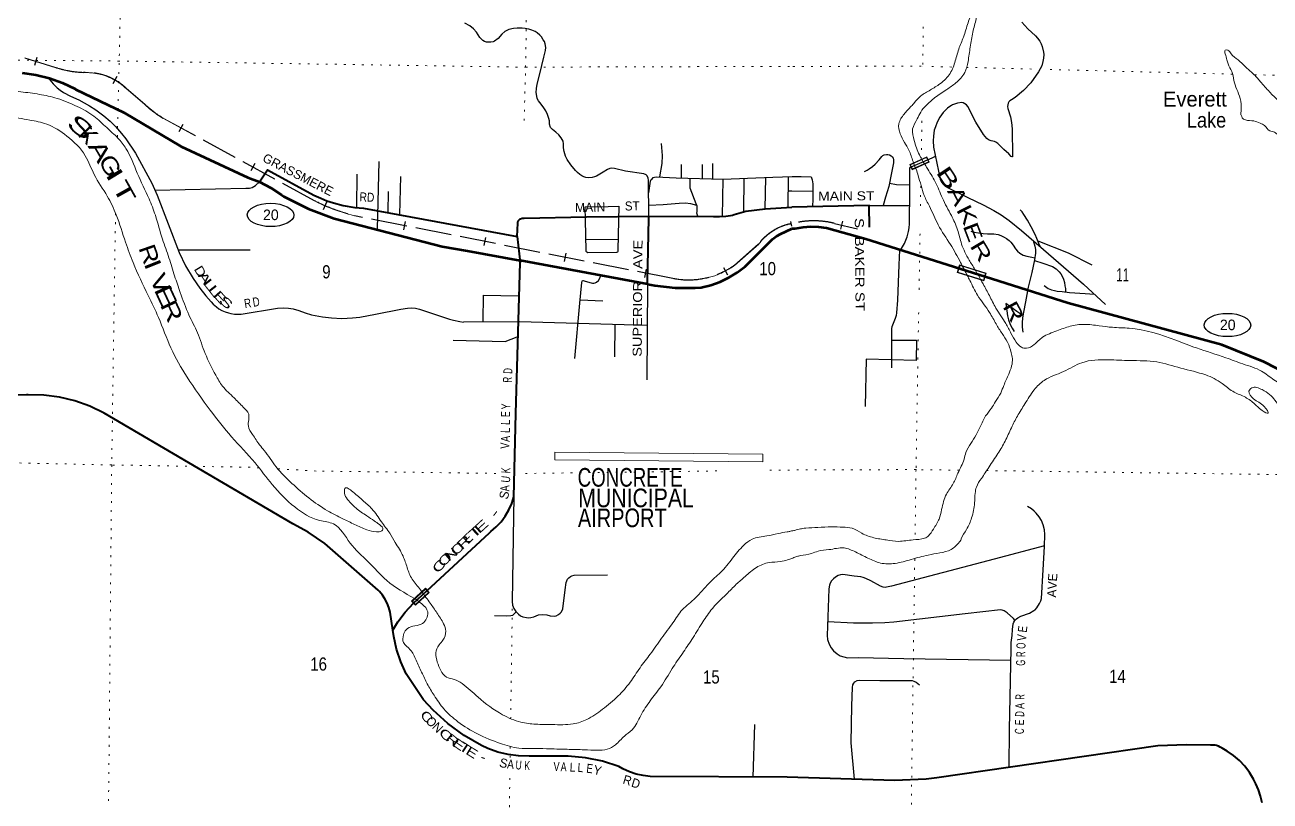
# Model space of a CAD drawing. Header units: feet. Extents: x -244583 to 4, y 367440 to 553773.
# Drawn here: x -193504 to -176969, y 374671 to 384982 of the extents above; entities that cross this region are included whole.
import ezdxf
from ezdxf.enums import TextEntityAlignment as Align

# ---------------------------------------------------------------- set-up
doc = ezdxf.new("R2010")
doc.units = ezdxf.units.FT
doc.header["$LTSCALE"] = 80
doc.linetypes.add('DOTTED', pattern=[1.5, 0.3, -1.2])
doc.linetypes.add('LONG_DASHED', pattern=[7.5, 6, -1.5])
for name, color, linetype, lineweight in [('17', 7, 'Continuous', 25), ('23', 7, 'Continuous', 70), ('26', 7, 'Continuous', 40), ('29', 7, 'Continuous', 25), ('31', 7, 'Continuous', 13), ('36', 7, 'Continuous', 13), ('39', 7, 'Continuous', 13), ('59', 7, 'Continuous', 13), ('61', 7, 'Continuous', 13), ('63', 7, 'Continuous', 25), ('7', 7, 'DOTTED', 13)]:
    doc.layers.add(name, color=color, linetype=linetype, lineweight=lineweight)
for name, color, linetype in [('27', 7, 'Continuous'), ('30', 7, 'Continuous'), ('41', 7, 'Continuous')]:
    doc.layers.add(name, color=color, linetype=linetype)

msp = doc.modelspace()

# ---------------------------------------------------------------- linework, layer by layer
at = {"layer": '17'}
for centre in [(-190241.48, 382457.32), (-177534.61, 380995.29)]:
    msp.add_ellipse(centre, major_axis=(-309.24, 1), ratio=0.500121, dxfattribs=at)
at = {"layer": '23'}
msp.add_line((-185237.82, 381537.08), (-186927.66, 381851.4), dxfattribs=at)
for points in [[(-193542.39, 384344.82), (-193359.04, 384319.5), (-193179.35, 384275.16), (-193005.28, 384212.28), (-192838.73, 384131.55), (-192826.49, 384124.73), (-192189.24, 383819.85), (-191427.08, 383367.53), (-190543.17, 382955.77), (-190390.49, 382896.52)], [(-190390.49, 382896.52), (-190237.36, 382817.24), (-190096.98, 382724.78), (-190066.63, 382701.86), (-189739.68, 382539.51), (-189397.54, 382412.22), (-189157.64, 382346.3), (-187965.34, 382036.9), (-187625.05, 381981.12), (-186927.66, 381851.4)], [(-185237.82, 381537.08), (-185137.12, 381518.35), (-184871.39, 381489.83), (-184604.13, 381489.25), (-184521.8, 381494.71), (-184395.24, 381525.33), (-184272.58, 381569.02), (-184155.15, 381625.28), (-184044.25, 381693.51), (-183941.09, 381772.96), (-183899.26, 381810.48), (-183622.45, 382091.16), (-183574.5, 382135.71), (-183522.16, 382175), (-183466, 382208.6), (-183322.85, 382275.04)], [(-176716.38, 380331.59), (-177051.13, 380503.91), (-177607.57, 380730.91), (-179651.88, 381285.09), (-180752.69, 381634), (-182336.56, 382136.01), (-182857.67, 382279.73), (-182963.12, 382294.98), (-183069.59, 382299.11), (-183175.9, 382292.1), (-183280.9, 382274.01), (-183322.85, 382275.04)]]:
    msp.add_lwpolyline(points, dxfattribs=at)
at = {"layer": '26'}
for p, q in [((-189009.21, 382548.13), (-186966.16, 382171.42)), ((-186966.16, 382171.42), (-186928.37, 381826.09))]:
    msp.add_line(p, q, dxfattribs=at)
for points in [[(-190390.49, 382896.52), (-190284.94, 383054.63), (-189667.98, 382720.81), (-189574.2, 382679.33), (-189493.03, 382646.86), (-189404.65, 382616.2), (-189280.2, 382583.73), (-189121.47, 382556.68), (-189009.21, 382548.13)], [(-185217.78, 382443.05), (-185213.78, 382443.1), (-184358.75, 382437.77), (-184333.07, 382437.61), (-184308.75, 382437.09), (-184282.65, 382436.53), (-184195.5, 382441.92), (-184134.39, 382452.19), (-184109.3, 382456.41), (-184084.39, 382463.28), (-183928.97, 382506.14), (-183674.13, 382538.58), (-183320.48, 382562.21)], [(-182290.14, 382294.51), (-182292.83, 382582.08), (-183320.48, 382562.21)], [(-186966.16, 382171.42), (-186959.32, 382348.77), (-186958.58, 382355.63), (-186957.05, 382362.88), (-186954.77, 382369.93), (-186951.76, 382376.7), (-186948.06, 382383.13), (-186943.71, 382389.13), (-186938.75, 382394.64), (-186933.25, 382399.61), (-186927.25, 382403.97), (-186924.77, 382405.41), (-186899.8, 382414.54), (-186874.77, 382415.1), (-186047.62, 382433.73), (-185217.78, 382443.05)], [(-185237.82, 381537.08), (-185237.07, 381571.17), (-185218.46, 382412.1), (-185217.78, 382443.05)], [(-188343.04, 377297.89), (-187333.22, 378235.87), (-187315.05, 378250.02), (-187244.98, 378312.33), (-187181.81, 378381.63), (-187126.23, 378457.15), (-187078.84, 378538.06), (-187040.18, 378623.49), (-187010.65, 378712.48), (-186984.74, 379820.21), (-186928.37, 381826.09), (-186927.66, 381851.4)], [(-183382.99, 374987.97), (-185200.71, 374997.77), (-185295.05, 375009.21), (-185387.68, 375030.44), (-185477.58, 375061.24), (-185563.77, 375101.26), (-185616.51, 375131.5), (-185836.18, 375200.03), (-186061.81, 375245.21), (-186290.93, 375266.57), (-186361.31, 375268.29), (-186809.43, 375269.14), (-186949.58, 375272.48), (-187088.61, 375290.45), (-187225, 375322.85), (-187357.26, 375369.33), (-187443.17, 375408.26), (-187672.91, 375542.32), (-187887.39, 375699.65), (-188084.24, 375878.54), (-188211.02, 376016.28), (-188439.86, 376363.37), (-188512.83, 376521.78), (-188568.85, 376686.95), (-188607.29, 376857.07), (-188619.29, 376939.24), (-188655.43, 377181.13), (-188671.93, 377241.59), (-188694.66, 377300), (-188723.37, 377355.7), (-188757.74, 377408.1), (-188797.41, 377456.62), (-188814.44, 377474.6), (-189521.57, 378093.81), (-189740.97, 378242.19), (-189945.54, 378352.96), (-192452.33, 379824.48), (-192641.88, 379915.4), (-192839.89, 379986.01), (-193044.2, 380035.53), (-193252.56, 380063.43), (-193462.7, 380069.39), (-193484.14, 380068.76), (-194507.59, 380035.22)], [(-188619.29, 376939.25), (-188550.67, 377050.76), (-188453.33, 377179.77), (-188343.04, 377297.89)], [(-177074.73, 374648.65), (-177094.04, 374735.05), (-177122.26, 374818.96), (-177159.11, 374899.46), (-177189.25, 374961.16), (-177242.67, 375049.98), (-177305.08, 375132.74), (-177375.8, 375208.51), (-177454.05, 375276.48), (-177538.98, 375335.9), (-177604.65, 375372.27), (-177630.09, 375386.35), (-177654.65, 375399.39), (-177665.31, 375403.88), (-177682.57, 375409.12), (-177700.29, 375412.51), (-177711.31, 375413.45), (-177737.45, 375413.69), (-177761.31, 375414.12), (-178077.39, 375419.81), (-178461.13, 375404.25), (-181395.38, 374979), (-181538.01, 374962.38)], [(-181538.01, 374962.38), (-181954.99, 374943.33), (-183382.99, 374987.97)]]:
    msp.add_lwpolyline(points, dxfattribs=at)
at = {"layer": '29'}
for p, q in [((-188821.7, 382270.39), (-188801.86, 383169.4)), ((-184368.07, 382937.55), (-184367.4, 383139.39)), ((-189097.77, 382554.87), (-189093.12, 383000.09)), ((-188524.34, 382462.03), (-188510.22, 382968.87)), ((-184785.93, 382949.24), (-184783.39, 383129.64)), ((-184507.88, 382941.46), (-184504.82, 383129.38)), ((-183370.07, 382558.54), (-183365.57, 382968)), ((-184239.98, 382437.53), (-184233.26, 382934.42)), ((-183957.3, 382499.01), (-183952.53, 382944.68)), ((-183672.97, 382538.35), (-183665.73, 382954.81)), ((-188678.98, 382494.53), (-188675.47, 382770.06)), ((-183318.74, 382772.54), (-183368.13, 382772.71)), ((-183041.71, 382767.22), (-183318.74, 382772.54)), ((-182292.83, 382582.08), (-181761.89, 382583.74)), ((-191472.35, 381993.99), (-190513.48, 381995.37)), ((-186055.83, 382130.67), (-185625.91, 382136.23)), ((-185237.62, 381546.17), (-185247.1, 380269.09)), ((-186132.26, 381329.45), (-185830.58, 381316.85)), ((-185672.45, 380570.7), (-185665.85, 381001.06)), ((-181994.86, 380793.98), (-181664.13, 380794.87)), ((-181666.28, 380794.87), (-181669.87, 380523.48)), ((-183832.22, 374988.79), (-183811.41, 375687.71))]:
    msp.add_line(p, q, dxfattribs=at)
for points in [[(-185217.91, 382437.1), (-185222.2, 382919.07), (-185228.8, 382947.05), (-185241.98, 382976.69), (-185253.49, 382989.9), (-185286.45, 383003.05), (-185528.55, 383039.31), (-185675.14, 383073.9), (-185709.73, 383077.19), (-185737.73, 383072.25), (-185769.02, 383060.72), (-185825.02, 383024.48), (-185912.31, 382973.43), (-185938.69, 382961.87), (-185971.61, 382955.31), (-186019.37, 382948.72), (-186053.98, 382953.63), (-186081.96, 382965.19), (-186109.98, 382978.34), (-186133.02, 382993.19), (-186167.63, 383021.16), (-186193.96, 383049.19), (-186254.92, 383124.93), (-186302.67, 383195.78), (-186324.1, 383238.57), (-186343.87, 383299.52), (-186350.43, 383350.6), (-186352.08, 383401.65), (-186358.67, 383437.89), (-186381.73, 383480.71), (-186414.69, 383523.52), (-186454.2, 383558.13), (-186500.34, 383591.05), (-186525.03, 383620.71), (-186538.22, 383663.52), (-186539.85, 383706.36), (-186546.44, 383739.3), (-186564.55, 383793.66), (-186587.63, 383841.41), (-186612.32, 383882.6), (-186648.55, 383928.71), (-186683.14, 383974.83), (-186699.63, 384004.46), (-186707.86, 384034.12), (-186714.44, 384081.89), (-186712.81, 384137.88), (-186701.28, 384195.52), (-186668.32, 384333.89), (-186613.97, 384554.59), (-186589.27, 384641.87), (-186585.97, 384683.06), (-186594.2, 384730.83), (-186605.74, 384760.46), (-186620.56, 384785.18), (-186645.27, 384823.04), (-186668.33, 384847.77), (-186699.63, 384875.75), (-186729.27, 384893.89), (-186773.74, 384913.63), (-186813.27, 384923.54), (-186859.39, 384933.4), (-186900.56, 384936.71), (-186968.09, 384938.36), (-187017.5, 384935.07), (-187076.8, 384920.24), (-187132.8, 384892.24), (-187169.03, 384860.95), (-187220.09, 384801.66), (-187266.21, 384765.42), (-187287.63, 384755.52), (-187315.62, 384750.6), (-187346.92, 384750.57), (-187373.27, 384753.89), (-187401.27, 384763.75), (-187422.68, 384775.3), (-187447.39, 384795.04), (-187462.21, 384813.18), (-187506.68, 384884.01), (-187546.21, 384928.48), (-187597.27, 384968.01), (-187662.18, 385006.01)], [(-180266.78, 385016.47), (-180184.34, 384930.53), (-180086.11, 384837.56), (-180056.3, 384806.85), (-180028.23, 384763.89), (-180008.94, 384729.67), (-179994.9, 384697.24), (-179977.36, 384621.82), (-179973.86, 384587.59), (-179977.36, 384541.14), (-179986.13, 384496.38), (-180001.92, 384439.4), (-180045.77, 384356.96), (-180145.75, 384213.13), (-180242.22, 384109.65), (-180356.23, 384016.68), (-180403.59, 383988.62), (-180426.4, 383973.69), (-180440.43, 383960.55), (-180449.21, 383943.87), (-180452.71, 383920.21), (-180454.47, 383898.26), (-180450.95, 383872.85), (-180417.64, 383759.73), (-180401.85, 383684.27), (-180393.07, 383600.97), (-180387.81, 383238.31), (-180390.44, 383231.29), (-180395.71, 383228.66), (-180405.35, 383234.8), (-180440.43, 383267.7), (-180503.57, 383325.59), (-180545.67, 383367.68), (-180586.01, 383408.03), (-180612.33, 383425.55), (-180629.86, 383432.58), (-180673.71, 383441.35), (-180707.04, 383453.61), (-180731.6, 383474.68), (-180775.45, 383525.55), (-180877.18, 383688.67), (-180984.18, 383897.4), (-181001.72, 383920.19), (-181021.01, 383934.24), (-181043.82, 383946.5), (-181063.11, 383951.78), (-181119.24, 383943.01), (-181187.65, 383918.45), (-181198.58, 383912.12)], [(-193194.38, 384278.87), (-193131.06, 384198.02), (-193075.15, 384145.71), (-193037.3, 384113.26), (-192990.37, 384082.58), (-192898.38, 384035.69), (-192786.56, 383985.18), (-192645.87, 383907.63), (-192561.09, 383853.52), (-192456.48, 383775.96), (-192373.51, 383702.01), (-192301.36, 383631.66), (-192220.2, 383541.48), (-192162.48, 383469.33), (-192036.21, 383276.34), (-191819.77, 382877.72), (-191749.42, 382719.01), (-191454.76, 381957.92), (-191372.45, 381782.88), (-191269.64, 381611.53), (-191183.06, 381485.27), (-191103.7, 381384.27), (-191031.55, 381303.1), (-191002.73, 381272.46), (-190961.21, 381236.36), (-190926.98, 381211.13), (-190887.26, 381189.46), (-190844.01, 381169.64), (-190802.48, 381157), (-190770.06, 381148), (-190723.12, 381140.76), (-190681.68, 381138.98), (-190631.13, 381138.96), (-190149.55, 381218.33), (-190064.78, 381223.74), (-190005.26, 381220.13), (-189942.13, 381211.11), (-189868.18, 381185.86), (-189783.4, 381157), (-189696.83, 381131.75), (-189554.33, 381102.89), (-189431.68, 381088.46), (-189296.41, 381081.25), (-189155.72, 381088.46), (-189054.71, 381101.09), (-188849.09, 381137.16), (-188510, 381203.9), (-188423.42, 381218.33), (-188376.56, 381223.75), (-188318.81, 381218.33), (-188264.7, 381207.51), (-187867.89, 381074.04), (-187812.01, 381059.62), (-187727.2, 381041.58), (-187679.93, 381034.15)], [(-181198.58, 383912.12), (-181220.98, 383899.14), (-181254.3, 383874.6), (-181308.68, 383816.7), (-181354.28, 383755.33), (-181391.12, 383688.65), (-181413.92, 383627.28), (-181427.95, 383583.41), (-181440.23, 383502.74), (-181443.75, 383441.34), (-181438.47, 383357.16), (-181350.78, 382932.69), (-181336.75, 382902.85), (-181315.7, 382869.54), (-181301.67, 382855.49), (-181285.88, 382841.46), (-181242.03, 382816.92), (-180984.18, 382690.63), (-180778.96, 382592.4), (-180638.64, 382516.98), (-180538.66, 382457.32), (-180431.66, 382381.92), (-180270.29, 382248.61), (-179977.37, 381997.79), (-179447.65, 381539.98), (-179152.53, 381266.97)], [(-185074.02, 382961.8), (-185041.56, 383139.3), (-185035.85, 383245.87), (-185049.67, 383404.55)], [(-182354, 383033.46), (-182319.03, 383051.11), (-182291.83, 383068.23), (-182247.99, 383099.34), (-182211.15, 383131.37), (-182160.28, 383190.11), (-182125.2, 383235.72), (-182109.42, 383248.44), (-182091.88, 383256.77), (-182062.06, 383262.03), (-182045.4, 383261.59), (-182023.47, 383256.77), (-182002.42, 383244.93), (-181986.63, 383228.7), (-181976.11, 383211.6), (-181970.85, 383191.87), (-181969.1, 383172.14), (-181970.85, 383151.52), (-181995.4, 383018.22), (-182032.23, 382835.8), (-182074.33, 382693.72), (-182105.09, 382581.83)], [(-181875.03, 381989.73), (-181825.26, 382078.06), (-181804.21, 382124.08), (-181790.18, 382165.76), (-181779.65, 382202.13), (-181772.64, 382235.92), (-181762.99, 382288.08), (-181758.6, 382337.66), (-181755.1, 382786.68), (-181755.1, 382932.27), (-181751.59, 383069.08), (-181750.72, 383080.05), (-181744.58, 383090.13), (-181713, 383103.31), (-181456.91, 383215.57), (-181413.64, 383236.95)], [(-185220.71, 382751.65), (-185197.62, 382905.2), (-185186.2, 382926.14), (-185171.17, 382942.14), (-185159.55, 382952.78), (-185141.53, 382960.26), (-185123.39, 382964.2), (-184856.72, 382951.22), (-184232.71, 382933.76), (-183909.18, 382947.08), (-183572.32, 382960.4), (-183317.11, 382970.11)], [(-183317.11, 382970.11), (-183197.78, 382967.32), (-183064.48, 382965.57), (-183050.44, 382925.23), (-183041.67, 382870.85), (-183039.05, 382777.06), (-183041.67, 382672.65), (-183046.24, 382565.43)], [(-191779.18, 382786.15), (-190569.83, 382810.99), (-190521.13, 382810.99), (-190486.86, 382821.82), (-190441.77, 382847.07), (-190390.49, 382896.52)], [(-184569.94, 382439.09), (-184579.88, 382480.96), (-184579.09, 382503.64), (-184576.58, 382556.73), (-184579.09, 382574.05), (-184588.11, 382604.49), (-184668.82, 382812.02), (-184671.39, 382826.12), (-184671.78, 382946.05)], [(-182020.86, 382878.9), (-181930.12, 382862.63), (-181756.58, 382856.48)], [(-184582.04, 382584.01), (-184662.12, 382603.72), (-184737.05, 382612.12), (-184816.99, 382610.21), (-185028.15, 382589.82), (-185219.72, 382582.63)], [(-180022.63, 382036.55), (-180037.89, 382079.82), (-180065.95, 382146.47), (-180087, 382197.34), (-180141.38, 382299.96), (-180190.49, 382388.53), (-180239.61, 382464.84), (-180260.65, 382497.28), (-180286.93, 382525.48)], [(-180941.45, 382243.8), (-180897.38, 382228.92), (-180843, 382218.39), (-180778.1, 382211.38), (-180721.97, 382206.12), (-180676.37, 382206.12), (-180636.02, 382204.36), (-180578.14, 382195.59), (-180543.06, 382185.07), (-180500.96, 382164.02), (-180471.15, 382146.48), (-180434.31, 382118.41), (-180409.75, 382093.86), (-180379.93, 382057.02), (-180350.12, 382006.16), (-180323.81, 381974.58), (-180292.23, 381948.27), (-180246.63, 381921.96), (-180201.02, 381909.68), (-180130.86, 381895.65), (-180092.66, 381886.97)], [(-181891.78, 381990.39), (-181898.94, 381795.7), (-181918.25, 381323.86), (-181930.52, 381155.48), (-181935.77, 381120.4), (-181946.31, 381081.81), (-181990.15, 380973.06), (-181995.42, 380948.5), (-181997.17, 380572.27), (-181997.88, 380424.32)], [(-180115.76, 382116.29), (-180092.28, 382044.76), (-180085.26, 381997.39), (-180085.27, 381950.94), (-180095.8, 381859.73), (-180134.38, 381691.34), (-180183.49, 381499.27), (-180218.58, 381301.95), (-180243.12, 381165.98), (-180257.16, 381092.33), (-180262.42, 381022.15), (-180262.42, 380966.04), (-180252.01, 380902.34)], [(-180052.3, 382114.05), (-179651.88, 381953.99), (-179334.83, 381796.57)], [(-180097.31, 381853.16), (-179985.28, 381816.74), (-179857.25, 381772.03), (-179811.64, 381740.45), (-179769.01, 381700.37), (-179748.49, 381676.41), (-179730.43, 381644.24), (-179713.4, 381602.74), (-179701.13, 381558.89), (-179692.37, 381515.94), (-179687.09, 381479.96), (-179684.5, 381434.55)], [(-186201.63, 380550.57), (-186133.94, 381283.71), (-186109.2, 381559.67), (-186105.39, 381578.7), (-186100.64, 381586.31), (-186092.07, 381588.22), (-186065.42, 381578.7), (-185983.59, 381553.96), (-185968.37, 381552.05), (-185947.43, 381552.06), (-185929.36, 381557.76), (-185915.07, 381565.38), (-185888.43, 381586.32), (-185869.4, 381616.77), (-185858.17, 381652.47)], [(-179967.98, 381521.31), (-179916.87, 381481.72), (-179895.83, 381469.43), (-179869.51, 381460.67), (-179832.68, 381451.89), (-179797.61, 381445.78), (-179730.95, 381439.62), (-179634.47, 381429.1), (-179423.99, 381413.31), (-179299.33, 381403.13)], [(-187417.36, 381044.25), (-187414.05, 381391.8), (-186951.89, 381384.67)], [(-180251.97, 381119.57), (-180330.84, 381175.65), (-180478.18, 381280.9), (-180457.13, 381116.02), (-180443.09, 381066), (-180418.54, 381003.76), (-180393.98, 380951.14), (-180366.98, 380909.79)], [(-185236.76, 380988.06), (-186937.04, 381036.84), (-187679.93, 381034.15)], [(-187818.86, 380793.78), (-187124.74, 380774.99), (-186966.31, 380839.24)], [(-181669.87, 380523.48), (-182331.6, 380539.5), (-182347.25, 379911.21)], [(-187010.65, 378712.48), (-187014.8, 378449.7), (-187034.64, 377324.2), (-187027.43, 377271.9), (-187012.99, 377230.41), (-186985.94, 377190.73), (-186951.67, 377152.85), (-186922.81, 377133.01), (-186890.34, 377120.39), (-186843.45, 377107.76), (-186820, 377105.95), (-186787.53, 377109.56), (-186744.24, 377120.39), (-186682.92, 377143.84), (-186628.81, 377151.05), (-186572.89, 377143.83), (-186527.8, 377133.01), (-186477.3, 377125.8), (-186450.25, 377131.2), (-186419.58, 377147.44), (-186396.14, 377167.28), (-186379.9, 377187.12), (-186361.86, 377226.81), (-186329.4, 377479.32), (-186316.77, 377573.11), (-186296.93, 377620.01), (-186280.7, 377638.04), (-186260.86, 377654.28), (-186241.02, 377665.09), (-186212.16, 377672.31), (-185767.27, 377676.17)], [(-180434.85, 375118.21), (-180427.85, 375622.22), (-180408.56, 376697.29), (-180405.05, 376777.97), (-180394.52, 376870.92), (-180387.5, 376951.59), (-180378.74, 377027), (-180371.71, 377049.81), (-180357.69, 377070.85), (-180338.39, 377090.15), (-180317.35, 377105.93), (-180280.52, 377128.72), (-180164.77, 377169.06), (-180105.14, 377200.63), (-180088.28, 377211.17), (-180065.49, 377236.04), (-180029.73, 377293.58), (-180013.94, 377330.42), (-180005.18, 377363.73), (-179984.14, 377740.79), (-179966.6, 378054.72), (-179961.32, 378210.8), (-179966.6, 378273.94), (-179982.39, 378340.58), (-180005.17, 378396.71), (-180036.76, 378447.56), (-180075.34, 378494.92), (-180101.63, 378522.98), (-180138.46, 378552.79), (-180189.11, 378585.72)], [(-179966.39, 378061.01), (-180634.8, 377884.61), (-181994.26, 377524.45), (-182060.62, 377511.05), (-182081.65, 377509.29), (-182106.22, 377512.81), (-182141.29, 377525.08), (-182269.32, 377595.24), (-182337.72, 377626.8), (-182372.78, 377640.82), (-182402.61, 377647.85), (-182492.05, 377660.13), (-182641.12, 377679.42), (-182672.67, 377675.89), (-182704.26, 377667.14), (-182741.09, 377644.34), (-182767.38, 377623.28), (-182791.95, 377595.24), (-182812.98, 377565.41), (-182820.01, 377540.87), (-182828.78, 377491.76), (-182849.82, 376872.68), (-182844.56, 376816.56), (-182825.27, 376756.93), (-182798.96, 376707.82), (-182767.39, 376665.73), (-182720.04, 376627.15), (-182677.95, 376602.59), (-182630.6, 376585.06), (-182579.74, 376574.53), (-182437.68, 376576.29), (-181832.63, 376565.77), (-180411.32, 376543.31)], [(-186981.43, 377183.85), (-187014.8, 377147.44), (-187031.04, 377138.42), (-187050.87, 377133.01), (-187108.59, 377129.41), (-187269.51, 377130.98)], [(-180356.88, 377072.06), (-180376.71, 377095.45), (-180461.16, 377172.57), (-180501.5, 377197.12), (-180526.05, 377207.65), (-180548.85, 377209.4), (-181016.7, 377158.74), (-181966.13, 377046.22), (-182085.69, 377039.18), (-182248.27, 377034.03), (-182502.57, 377034.03), (-182843.73, 377051.77)], [(-182485.92, 374959.93), (-182530.62, 375445.09), (-182521.72, 375935.03), (-182514.69, 376181.18), (-182507.84, 376215), (-182495.56, 376237.81), (-182481.53, 376253.59), (-182453.47, 376271.12), (-182420.15, 376276.39), (-182151.81, 376274.64), (-181750.2, 376272.88), (-181723.89, 376272.88), (-181701.1, 376265.86), (-181669.53, 376251.83), (-181624.72, 376216.5)]]:
    msp.add_lwpolyline(points, dxfattribs=at)
msp.add_lwpolyline([(-185617.5, 382572.93), (-185628.67, 381992.64), (-185629.62, 381973.61), (-185636.28, 381964.09), (-185647.7, 381960.29), (-186028.33, 381955.53), (-186042.6, 381961.24), (-186051.16, 381969.8), (-186053.07, 381984.08), (-186060.68, 382387.54), (-186066.39, 382567.39), (-185759.03, 382571.19)], close=True, dxfattribs=at)
at = {"layer": '31'}
for p, q in [((-181753.99, 383126.6), (-181526.01, 383229.19)), ((-181526.01, 383229.19), (-181495.23, 383160.8))]:
    msp.add_line(p, q, dxfattribs=at)
msp.add_lwpolyline([(-181495.23, 383160.8), (-181723.21, 383058.21), (-181753.99, 383126.6)], dxfattribs=at)
msp.add_lwpolyline([(-181743.41, 383122.58), (-181530.02, 383218.61), (-181505.8, 383164.81), (-181719.19, 383068.78)], close=True, dxfattribs=at)
at = {"layer": '36'}
for p, q in [((-186464.96, 379305.7), (-186465.99, 379205.71)), ((-186465.99, 379205.71), (-183706.97, 379177.29)), ((-186464.96, 379305.7), (-183705.94, 379277.28)), ((-183705.94, 379277.28), (-183706.97, 379177.29))]:
    msp.add_line(p, q, dxfattribs=at)
at = {"layer": '39'}
msp.add_line((-183376.21, 377873.71), (-183361.08, 377881.06), dxfattribs=at)
for points in [[(-181675.51, 383080.97), (-181710.44, 383167.13), (-181765.13, 383319.36), (-181824.46, 383421.11), (-181881.61, 383536.99), (-181898.19, 383668.55), (-181871.12, 383736.93), (-181782.97, 383849.03), (-181688.85, 383952.97), (-181621.34, 384026.92), (-181497.22, 384108.28), (-181367.05, 384189.55), (-181230.23, 384319.25), (-181155.59, 384482.04), (-181102.96, 384661.25), (-181040.49, 384820.14), (-180979.64, 385011.38), (-180919.08, 385178.38), (-180880.09, 385398.18), (-180868.34, 385535.45), (-180863.14, 385632.39), (-180845.84, 385727.16), (-180809.34, 385740.86), (-180821.04, 385607.63), (-180828.9, 385458.18), (-180839.27, 385268.35), (-180872.05, 385060.6), (-180916.56, 384885.33), (-180951.24, 384687.71), (-180979.8, 384496.08), (-181023.96, 384349.09), (-181140.67, 384213.09), (-181262.87, 384123.63), (-181419.6, 384016.4), (-181537.96, 383910.73), (-181607.63, 383824.68), (-181655.18, 383732.29), (-181715.32, 383599.65), (-181694.97, 383445.82), (-181626.62, 383255.03), (-181554.83, 383132.94)], [(-177356.75, 383785.37), (-177353.95, 383850), (-177366.2, 384005.76), (-177411.19, 384125.53), (-177450.12, 384245.23), (-177476.96, 384362.76), (-177526.2, 384464.4), (-177541.69, 384519.15), (-177564.96, 384598.24), (-177566.42, 384644.74), (-177530.06, 384646.32), (-177486.24, 384597.29), (-177394.35, 384517.36), (-177298.54, 384427.29), (-177192.68, 384333.05), (-177099.06, 384228.86), (-176975.55, 384091.97), (-176865.86, 383981.52), (-176754, 383883.16), (-176668.04, 383813.41), (-176648.27, 383778.82), (-176665.12, 383720.42), (-176722.59, 383642.31), (-176800.33, 383556.35), (-176865.29, 383526.82), (-176909.35, 383555.65), (-176973.72, 383574.61), (-177041.49, 383646.16), (-177099.68, 383675.16), (-177186.11, 383706.52), (-177296.98, 383719.98), (-177339.02, 383748.78), (-177350.74, 383781.26)], [(-204237.61, 383213.5), (-204141.24, 383179.68), (-204011.91, 383056.43), (-203897, 382915.21), (-203759.82, 382777.69), (-203579.98, 382657.7), (-203500.9, 382680.73), (-203444.99, 382772.83), (-203436.64, 382790.89), (-203424, 382825.05), (-203387.4, 382842.68), (-203206.59, 382653.96), (-202941.8, 382413.43), (-202712.87, 382203.76), (-202406.82, 381889.84), (-202178.26, 381655.93), (-201942.09, 381391.58), (-201654.91, 381031.47), (-201430.27, 380805.7), (-201220.96, 380632.71), (-201030.82, 380526.71), (-200819.66, 380474.95), (-200601.79, 380465.53), (-200319.19, 380465.21), (-200100.92, 380482.05), (-199951.45, 380487.83), (-199785.81, 380495.38), (-199747.31, 380504.89), (-199749.36, 380502.9), (-199751.93, 380466.56), (-199716.63, 380399.33), (-199609.76, 380391.62), (-199579.39, 380397.21), (-199396.77, 380459.06), (-199240.16, 380535.47), (-199077.5, 380611.77), (-198934.96, 380692.43), (-198798.88, 380746.92), (-198462.6, 380824.59), (-198206.76, 380921.69), (-197952.14, 381071.35), (-197737.92, 381219.62), (-197496.12, 381454.36), (-197378.61, 381614.22), (-197233.84, 381840.35), (-197072.89, 382068.26), (-196923.72, 382318.57), (-196819.96, 382502.9), (-196687.36, 382725.18), (-196584.5, 382850.91), (-196543.62, 382884.63), (-196425.26, 382967.69), (-196327.18, 383044.99), (-196155.24, 383199.97), (-195967.47, 383334.5), (-195777.77, 383462.93), (-195569.91, 383591.09), (-195398.93, 383683.43), (-195118.16, 383826.63), (-194941.25, 383910.8), (-194697.25, 384026.27), (-194510.25, 384110.29), (-194323.52, 384176.12), (-194157.45, 384211.96), (-193967.74, 384209.03), (-193823.3, 384150.22), (-193557.71, 384093.57), (-193311.96, 384059.47), (-193076.61, 384005.32), (-192809.78, 383898.13), (-192587.68, 383769.41), (-192418.43, 383617.25), (-192271.16, 383479.57), (-192162.27, 383340.47), (-192011.86, 383012.78), (-191855.61, 382670.85), (-191772.14, 382453.32), (-191678.11, 382134.59), (-191591.07, 381886.69), (-191516.02, 381647.06), (-191440.65, 381427.64), (-191326.14, 381128.79), (-191212.67, 380892.62), (-191109.92, 380616.18), (-190970.97, 380331.11), (-190880.36, 380184.2), (-190727.32, 380028.25), (-190604.05, 379905.09), (-190532.82, 379811.03), (-190537.26, 379653.47), (-190480.47, 379539.42), (-190387.69, 379402.59), (-190326.24, 379328.88), (-190168.1, 379110.21), (-189957.49, 378890.72), (-189734.37, 378697.31), (-189486.69, 378525.75)], [(-188329.06, 377361.92), (-188699.45, 377602.16), (-188945.95, 377850.5), (-189184.38, 378098.71), (-189406.57, 378352.73), (-189589.55, 378400.02), (-189921.89, 378578.94), (-190220.13, 378876.58), (-190447.88, 379163.02), (-190759.5, 379509.37), (-191042.73, 379863.36), (-191348.89, 380302.58), (-191565, 380689.89), (-191730.38, 381094.61), (-191867.2, 381387.74), (-192068.41, 381825.34), (-192167.25, 382093.63), (-192292.85, 382459.34), (-192410.16, 382707.7), (-192583.43, 382993.3), (-192702.73, 383243.72), (-192946.99, 383506.17), (-193215.07, 383663.89), (-193440.33, 383717.89), (-193730.2, 383770.86), (-193971.98, 383800.87), (-194159.7, 383801.74), (-194451.39, 383735.51), (-194747.99, 383612.76), (-195093.96, 383430.15), (-195440.76, 383192.99), (-195816.37, 382919.9), (-196071.73, 382721.74), (-196280.5, 382535), (-196461.44, 382319.53), (-196524.58, 382150.74), (-196553.36, 381985.47), (-196556.79, 381761.2), (-196526.92, 381603.1), (-196524.15, 381520.2), (-196678.73, 381312.41), (-197085.68, 381102.45), (-197459.8, 380926.33), (-197785.31, 380761.6), (-198240.62, 380556.42), (-198746.61, 380337.88), (-198957.67, 380264.34), (-199209.78, 380146.98), (-199582.48, 380063.81), (-199918.77, 379986.13), (-200300.16, 379994.04), (-200844.75, 380022.65), (-201220.75, 380119.39), (-201575.64, 380276.44), (-201900.33, 380560.33), (-202107.43, 380745.41), (-202347.97, 380987.59)], [(-181554.83, 383132.94), (-181529.69, 383090.18), (-181414.91, 382898.83), (-181320.64, 382681.46), (-181200.3, 382449.63), (-181119.81, 382260.72), (-181065.58, 382070.11), (-180965.18, 381858.73), (-180887.97, 381732.5), (-180810.14, 381595.58)], [(-180988.45, 381650.31), (-181078.63, 381825.75), (-181215.02, 382065.85), (-181375.41, 382324.44), (-181493.52, 382574.43), (-181562.46, 382716.72), (-181603.23, 382850.59), (-181642.07, 382978.37), (-181669.28, 383065.59), (-181675.51, 383080.97)], [(-182974.67, 378306.28), (-182792.46, 378314.09), (-182641.1, 378310.24), (-182520.17, 378294.63), (-182389.76, 378228.38), (-182233, 378169.9), (-182065.82, 378139.59), (-181902.52, 378121.45), (-181710.51, 378141.35), (-181556.82, 378163.74), (-181503.95, 378195.44), (-181440.31, 378283.58), (-181363.99, 378418.06), (-181330.19, 378542.94), (-181265.11, 378750.3), (-181176.63, 378888.66), (-181114.4, 379027.34), (-181031.42, 379212.26), (-181008.12, 379302.91), (-180942.1, 379421.34), (-180872.08, 379535.68), (-180818.31, 379642.13), (-180745.91, 379786.76), (-180669.99, 379888.9), (-180614.42, 379977.14), (-180546.42, 380091.51), (-180504.84, 380192.05), (-180440.44, 380342.83), (-180400.77, 380451.47), (-180391.51, 380550.38), (-180406.73, 380627.36), (-180455.5, 380767.38), (-180528.8, 380883.46), (-180608.02, 381009.71), (-180693.01, 381160.27), (-180853.74, 381390.57), (-180956.34, 381587.83), (-180988.45, 381650.31)], [(-180810.14, 381595.58), (-180779.25, 381541.23), (-180696.33, 381386.65)], [(-180696.33, 381386.65), (-180609.52, 381219.89), (-180478.77, 381014.2), (-180409.66, 380886.06), (-180340.43, 380768.01), (-180270.59, 380700.48), (-180204.16, 380685.53), (-180102.63, 380734.82), (-179990.42, 380832.48), (-179801.66, 380917.1), (-179625.28, 380979.63), (-179437.25, 381003.62), (-179237.63, 380985.04), (-179062.25, 380964.73), (-178838.33, 380951.92), (-178220.48, 380794.9), (-177947.2, 380690.56), (-177555.12, 380560.52), (-177332.03, 380479.01), (-177080.88, 380381), (-176918.73, 380267.89), (-176732.31, 380158.53), (-176570.04, 380055.53), (-176368.4, 379869.19), (-176128.82, 379648.04), (-176015.24, 379525.42), (-175919.87, 379398.98), (-175858.51, 379297.19), (-175888.81, 379295.54), (-175970.79, 379361.2), (-176038.61, 379428.7), (-176138.82, 379488.52), (-176191.62, 379462.89), (-176183.38, 379309.21), (-176195.4, 379149.71), (-176217.89, 378958), (-176256.71, 378752.35), (-176318.19, 378508.57), (-176375.64, 378264.75), (-176444.78, 378055.42), (-176503.86, 377843.95), (-176500.04, 377657.99), (-176489.54, 377524.48), (-176416.79, 377363.96), (-176335.25, 377261.93), (-176301.38, 377225.15), (-176209.87, 377112.9), (-176168.05, 377065.91), (-176128.34, 376843.14), (-176103.9, 376693.3), (-176041.44, 376516.74), (-175977.31, 376309.84), (-175910.37, 376169.59), (-175795.08, 376020.68), (-175699.35, 375924.54), (-175549.01, 375835.83), (-175323.69, 375772.47), (-175125.4, 375810.49), (-174988, 375820.95), (-174876.08, 375894.37), (-174723.54, 375821.8), (-174502.42, 375744.35), (-174321.27, 375699.72), (-174106.18, 375624.37), (-173781.76, 375575.99), (-173619.07, 375507.33)], [(-175397.77, 375488.44), (-175435.94, 375503.04), (-175542.29, 375556.87), (-175714.84, 375643.83), (-175821.38, 375681.5), (-175899, 375773.37), (-176048.67, 375916.64), (-176140.18, 376028.89), (-176214.71, 376209.65), (-176269.3, 376369.95), (-176377.51, 376603.66), (-176428.62, 376717.44), (-176504.85, 376924.49), (-176573.84, 377062.74), (-176670.55, 377245.78), (-176713.42, 377373.61), (-176757.72, 377549.96), (-176758.37, 377663.13), (-176732.08, 377834.58), (-176706.15, 377975.73), (-176667.78, 378145.01), (-176653.52, 378322.67), (-176596.73, 378511.94), (-176538.49, 378654.72), (-176492.18, 378811.78), (-176472.04, 378975.22), (-176483.18, 379056.19), (-176493.8, 379179.59), (-176531.66, 379388.19), (-176552.35, 379513.73), (-176659.52, 379666.59), (-176751.12, 379770.76), (-176842.31, 379909.28), (-176975.61, 380070.54), (-177075.75, 380136.41), (-177210.72, 380160.28), (-177249.6, 380116.29), (-177188.25, 380014.5), (-177046.16, 379911.74), (-176994.76, 379822.21), (-177073.04, 379859.53), (-177186.92, 379957.91), (-177315.07, 380044.33), (-177465.62, 380114.86), (-177605.67, 380219.62), (-177822.34, 380331.36), (-178154.32, 380422.27), (-178472.28, 380504.93), (-178831.38, 380523.42), (-179115.9, 380532.93), (-179467.62, 380494.75), (-179711.29, 380376.44), (-179967.04, 380260.31), (-180101.82, 380132.61), (-180225.19, 379946.16), (-180324.02, 379785.69), (-180404.61, 379631.07), (-180487.52, 379452.22), (-180582.36, 379287.66), (-180701.6, 379109.25), (-180802.35, 378956.88), (-180868.33, 378842.49), (-180885.48, 378759.85), (-180893.07, 378632.63), (-180931.81, 378433.04), (-181000.27, 378280.28), (-181070.43, 378153.82), (-181076.68, 378137.73), (-181093.12, 378113.68), (-181205.35, 378013.99), (-181355.3, 377967.31), (-181509.06, 377938.86), (-181733.83, 377880.95), (-181948.44, 377828.99), (-182142.18, 377833.35), (-182308.96, 377898.01), (-182475.51, 377980.86), (-182626.28, 378033.21), (-182828.41, 378011.4), (-182971.98, 377990.91), (-183057.15, 377959.61), (-183208.89, 377931.13), (-183251.42, 377919.52), (-183306.16, 377899.97), (-183361.08, 377881.06)], [(-189486.69, 378525.75), (-189282.41, 378419.53), (-189126.08, 378346.39), (-188965.68, 378275.2), (-188834.88, 378248.93), (-188766.04, 378262.01), (-188751.64, 378279.98), (-188797.09, 378343.33), (-188864.97, 378392.88), (-188964.85, 378461.11), (-189106.62, 378562.33), (-189188.16, 378642.4), (-189245.54, 378718.06), (-189260.32, 378807.21), (-189256.04, 378823.31), (-189149.73, 378779.23), (-189016.25, 378664), (-188896.83, 378553.03), (-188770.27, 378381.32), (-188659.58, 378228.04), (-188586.73, 378107.68), (-188482.56, 377924.19), (-188428.34, 377773.8), (-188362.08, 377619.19), (-188251.23, 377476.01), (-188234.38, 377452.96)], [(-188234.38, 377452.96), (-188122.71, 377300.23), (-188033.84, 377171.54), (-187945.23, 377026.69), (-187916.47, 376927.22), (-187952.57, 376810.56), (-188004.02, 376746.68), (-188046.05, 376638.2), (-188027.73, 376516.66), (-187981, 376404.79), (-187907.63, 376318.78), (-187803.15, 376286.85), (-187699.01, 376232.7), (-187485.79, 376051.57), (-187160.33, 375818.19), (-186919.61, 375719.49), (-186720.19, 375692.16), (-186502.26, 375686.78), (-186223.53, 375696.63), (-186042.99, 375754.47), (-185835, 375890.7), (-185626.4, 376067.35), (-185468.18, 376248.81), (-185336.02, 376442.81), (-185200.03, 376622.59), (-185049.39, 376836.51), (-184898.91, 377040.32), (-184775.16, 377212.21), (-184599.15, 377369.15), (-184422.59, 377562.46), (-184266.95, 377707.59), (-184106.59, 377897.1), (-183958.62, 378068.62), (-183848.37, 378149.78), (-183651.9, 378193.23), (-183502.03, 378225.27), (-183382.59, 378247.68), (-183356.98, 378251.6)], [(-182976.26, 378306.21), (-183134.53, 378298.33), (-183156.24, 378297.19), (-183189.36, 378289.19), (-183221.34, 378282.34), (-183260.27, 378272.75), (-183307.16, 378261.48), (-183338.99, 378256.07), (-183356.98, 378251.6)], [(-183376.21, 377873.71), (-183471.4, 377852.95), (-183620.99, 377839.09), (-183789.52, 377775), (-183940.75, 377654.05), (-184057.4, 377550.76), (-184186.55, 377421.4), (-184393.73, 377206.33), (-184515.53, 377030.37), (-184647.97, 376818.19), (-184773.99, 376630.17), (-184908.23, 376432.17), (-185059.3, 376189.96), (-185199.42, 376004.18), (-185325.56, 375808.07), (-185441.52, 375617.87), (-185543.75, 375532.55), (-185662.57, 375419.19), (-185770.46, 375360.22), (-185907.94, 375346.18), (-186073.37, 375352.77), (-186303.41, 375358.34), (-186579.83, 375366.65), (-186765.5, 375369.51), (-186945.09, 375374.3), (-187190.4, 375436.69), (-187495.3, 375562.65), (-187753.23, 375724.26), (-187940.36, 375894.89), (-188070.81, 376076.76), (-188161.35, 376227.71), (-188235.69, 376382.45), (-188309.93, 376543.25), (-188386.53, 376681.85), (-188477.91, 376778.25), (-188476.36, 376879.27), (-188443.05, 376945.45), (-188353.48, 376994.59), (-188240.03, 377021.13), (-188153.22, 377153.17), (-188329.06, 377361.92)]]:
    msp.add_spline(points, degree=3, dxfattribs=at)
at = {"layer": '59'}
for points in [[(-180771.56, 381582.66), (-181123.5, 381694), (-181091.83, 381794.1), (-180739.89, 381682.77)], [(-181086.61, 381784.06), (-180749.92, 381677.55), (-180776.77, 381592.69), (-181113.46, 381699.21)]]:
    msp.add_lwpolyline(points, close=True, dxfattribs=at)
at = {"layer": '61'}
for p, q in [((-188368.86, 377327.75), (-188185.77, 377497.98)), ((-188185.77, 377497.98), (-188134.7, 377443.05))]:
    msp.add_line(p, q, dxfattribs=at)
msp.add_lwpolyline([(-188134.7, 377443.05), (-188317.8, 377272.82), (-188368.86, 377327.75)], dxfattribs=at)
msp.add_lwpolyline([(-188357.56, 377327.33), (-188186.18, 377486.67), (-188146, 377443.46), (-188317.38, 377284.12)], close=True, dxfattribs=at)
at = {"layer": '63', "linetype": 'LONG_DASHED', "lineweight": 13}
for p, q in [((-193092.53, 384415.81), (-193504.39, 384543.42)), ((-191909.03, 383926.68), (-192158.08, 384140.7)), ((-189659.68, 382649.1), (-191665.57, 383743.06)), ((-184899.45, 381615.73), (-189127.78, 382450.93)), ((-183762.01, 382073.1), (-184083.28, 381789.06))]:
    msp.add_line(p, q, dxfattribs=at)
at = {"layer": '63'}
for p, q in [((-193344.76, 384546.83), (-193377.5, 384441.17)), ((-192283.92, 384295.69), (-192338.65, 384199.57)), ((-191407.73, 383659.97), (-191460.69, 383562.86)), ((-190452.69, 383139.11), (-190505.65, 383042)), ((-189497.71, 382628.56), (-189541.43, 382526.96)), ((-188454.85, 382369.49), (-188476.29, 382260.97)), ((-183338.64, 382370.48), (-183325.82, 382308.09)), ((-182649.25, 382376.2), (-182673.84, 382270.08)), ((-187387.63, 382158.68), (-187409.07, 382050.17)), ((-186320.41, 381947.88), (-186341.85, 381839.37)), ((-185253.19, 381737.08), (-185274.63, 381628.57)), ((-184226.72, 381760.05), (-184175.06, 381662.25))]:
    msp.add_line(p, q, dxfattribs=at)
at = {"layer": '63', "linetype": 'LONG_DASHED'}
msp.add_line((-182755.18, 382345.83), (-182449.23, 382271.4), dxfattribs=at)
at = {"layer": '63', "linetype": 'LONG_DASHED', "lineweight": 13}
for points in [[(-189493.54, 382567.33), (-189533, 382584.31), (-189571.79, 382601.87), (-189610.48, 382619.92), (-189648.94, 382638.93), (-189661.6, 382645.48), (-191667.61, 383739.5), (-191689.03, 383752.48), (-191709.99, 383765.84), (-191730.71, 383779.56), (-191751.42, 383793.6), (-191771.72, 383808.07), (-191791.66, 383822.82), (-191811.58, 383837.89), (-191831.1, 383853.38), (-191850.27, 383869.17), (-191869.34, 383885.38), (-191887.93, 383901.82), (-191906.4, 383918.51), (-191911.78, 383923.64), (-192160.81, 384137.64), (-192170.81, 384146.96), (-192180.88, 384155.9), (-192191.12, 384164.7), (-192201.52, 384173.43), (-192212.06, 384181.88), (-192222.73, 384190.11), (-192233.54, 384198.28), (-192244.5, 384206.16), (-192255.59, 384213.83), (-192266.88, 384221.39), (-192278.22, 384228.67), (-192289.68, 384235.83), (-192301.31, 384242.77), (-192313.02, 384249.43), (-192324.9, 384255.92), (-192336.8, 384262.26), (-192348.93, 384268.35), (-192361.05, 384274.24), (-192373.37, 384279.89), (-192385.71, 384285.34), (-192398.19, 384290.61), (-192410.71, 384295.6), (-192423.35, 384300.38), (-192436.03, 384304.98), (-192448.88, 384309.31), (-192461.77, 384313.48), (-192474.7, 384317.37), (-192487.69, 384321.08), (-192500.76, 384324.46), (-192513.92, 384327.69), (-192527.05, 384330.71), (-192540.27, 384333.48), (-192553.55, 384335.98), (-192566.94, 384338.27), (-192580.25, 384340.39), (-192593.66, 384342.18), (-192607.09, 384343.75), (-192620.56, 384345.17), (-192633.95, 384346.3), (-192647.51, 384347.16), (-192661.01, 384347.84), (-192674.51, 384348.21), (-192687.99, 384348.47), (-192701.56, 384348.39), (-192715.04, 384348.1), (-192728.51, 384347.58), (-192730.12, 384347.51), (-192751.56, 384348.12), (-192772.74, 384349.23), (-192793.9, 384350.69), (-192815.18, 384352.41), (-192836.33, 384354.6), (-192857.34, 384357.15), (-192878.47, 384359.96), (-192899.48, 384363.25), (-192920.35, 384366.9), (-192941.33, 384370.92), (-192962.05, 384375.29), (-192982.78, 384379.92), (-193003.5, 384385.03), (-193023.96, 384390.5), (-193044.41, 384396.33), (-193064.74, 384402.4), (-193085.04, 384408.97), (-193093.79, 384411.91), (-193505.56, 384539.49)], [(-183322.3, 382341.13), (-183343.3, 382336.82), (-183355.31, 382334.06), (-183367.31, 382331.09), (-183379.35, 382327.96), (-183391.24, 382324.59), (-183403.05, 382320.99), (-183414.88, 382317.26), (-183426.58, 382313.26), (-183438.18, 382309.08), (-183449.81, 382304.65), (-183461.26, 382300.05), (-183472.69, 382295.32), (-183484.04, 382290.31), (-183495.21, 382285.12), (-183506.37, 382279.7), (-183517.41, 382274.17), (-183528.4, 382268.37), (-183539.21, 382262.45), (-183549.98, 382256.26), (-183560.58, 382249.94), (-183571.14, 382243.43), (-183581.52, 382236.74), (-183591.78, 382229.84), (-183601.95, 382222.82), (-183611.99, 382215.55), (-183621.95, 382208.14), (-183631.71, 382200.55), (-183641.37, 382192.84), (-183650.84, 382184.88), (-183660.23, 382176.78), (-183669.44, 382168.58), (-183678.53, 382160.19), (-183687.44, 382151.62), (-183696.26, 382142.84), (-183704.91, 382134.03), (-183713.36, 382124.98), (-183721.66, 382115.79), (-183729.86, 382106.49), (-183737.81, 382097.1), (-183745.65, 382087.44), (-183753.33, 382077.74), (-183758.99, 382070.3), (-184080.74, 381785.84), (-184095.99, 381775.12), (-184111.24, 381764.92), (-184126.66, 381754.99), (-184142.3, 381745.17), (-184158.1, 381735.74), (-184173.98, 381726.64), (-184190.08, 381717.66), (-184206.36, 381709.06), (-184222.71, 381700.8), (-184239.33, 381692.72), (-184255.96, 381685.04), (-184272.71, 381677.52), (-184289.73, 381670.34), (-184306.75, 381663.54), (-184323.94, 381657), (-184341.17, 381650.69), (-184358.64, 381644.73), (-184376.08, 381639.06), (-184393.76, 381633.74), (-184411.37, 381628.7), (-184429.18, 381623.93), (-184447, 381619.53), (-184464.91, 381615.46), (-184482.86, 381611.61), (-184500.97, 381608.18), (-184519.12, 381604.97), (-184537.27, 381602.14), (-184555.46, 381599.54), (-184573.74, 381597.41), (-184592.03, 381595.53), (-184610.28, 381593.92), (-184628.64, 381592.64), (-184647, 381591.73), (-184665.44, 381591.15), (-184683.8, 381590.77), (-184702.23, 381590.86), (-184720.59, 381591.24), (-184738.99, 381591.86), (-184757.27, 381592.83), (-184775.7, 381594.2), (-184794.02, 381595.79), (-184812.26, 381597.82), (-184830.47, 381599.98), (-184848.78, 381602.62), (-184866.86, 381605.53), (-184884.91, 381608.73), (-184900.24, 381611.71), (-189128.68, 382446.93), (-189170.31, 382457.38), (-189211.41, 382468.72), (-189252.32, 382480.75), (-189293.36, 382493.32), (-189333.93, 382506.8), (-189374.07, 382520.92), (-189414.34, 382535.57), (-189454.16, 382551.12), (-189493.54, 382567.33)]]:
    msp.add_lwpolyline(points, dxfattribs=at)
for centre, radius, start, end in [((-192702.04, 385565.12), 1213.84, 251.2342, 268.67247), ((-192691.93, 383574), 778.55, 46.71007, 92.81484), ((-190935.25, 384964.6), 1423.21, 226.82608, 239.12603), ((-188546.08, 384825.16), 2444.45, 242.89886, 256.23337), ((-183192.42, 381643.97), 713.15, 101.28201, 143.00544), ((-184691.41, 382644.36), 1049.46, 258.56617, 305.41337)]:
    msp.add_arc(centre, radius, start, end, dxfattribs=at)
at = {"layer": '63', "linetype": 'LONG_DASHED'}
msp.add_arc((-183029.33, 381223.41), 1155.48, 76.30384, 104.68768, dxfattribs=at)
at = {"layer": '7'}
for p, q in [((-181574.96, 384958.38), (-181580.1, 384433.91)), ((-181460.75, 384429.56), (-181182.84, 384422.47)), ((-181000.74, 384417.82), (-180105.82, 384394.98)), ((-179890.37, 384389.48), (-179890.26, 384389.48)), ((-179890.26, 384389.48), (-177468.49, 384327.67)), ((-181592.43, 383706.22), (-181600.91, 383206.03)), ((-181607.09, 382841.85), (-181611.7, 382569.82)), ((-181617.84, 382208.17), (-181630.93, 381436.4)), ((-184314.36, 379056.41), (-186932.98, 379022)), ((-183349.31, 379069.09), (-183708.01, 379064.38)), ((-187061.2, 375248.98), (-187059.09, 375393.59))]:
    msp.add_line(p, q, dxfattribs=at)
for points in [[(-191781.31, 414280.86), (-191916.45, 411104.32), (-192020.4, 405770.66), (-191958.97, 400426.36), (-192069.19, 395078.64), (-192126.56, 389754.37), (-192277.08, 383481.87)], [(-186874.86, 383711.75), (-186854.9, 384420.64), (-186777.32, 389746.62), (-186678.13, 395033.88), (-186665.74, 395708.03)], [(-194435.41, 384519.93), (-192267.6, 384502.11), (-186854.9, 384420.64), (-183305.05, 384431.14)], [(-183305.05, 384431.14), (-181580.11, 384432.61), (-181579.74, 384432.6)], [(-177174.97, 384320.18), (-176310.94, 384298.13), (-170959.08, 384156.59)], [(-192301.05, 382480.06), (-192351.86, 379135.81), (-192401.13, 373813.43), (-192466.31, 370026.97)], [(-181635.56, 381163.02), (-181670.99, 379074.5), (-181683.81, 378153.48)], [(-187053.72, 375762.8), (-187006.28, 379021.01), (-186984.46, 379819.37), (-186983.92, 379838.38)], [(-190394.01, 379098.63), (-190513.36, 379105.43), (-192351.86, 379135.81), (-197665.12, 379252.13), (-202992.46, 379239.32), (-204164.56, 379253.4)], [(-187250.14, 379024.21), (-189638.04, 379055.55), (-190149.82, 379084.71)], [(-181095.49, 379066.61), (-181670.99, 379074.5), (-183349.31, 379069.09)], [(-176482.14, 379002.1), (-176631.15, 379005.44), (-180734.24, 379061.66)], [(-181687.52, 377887.28), (-181746.59, 373643.45), (-181782.78, 368300.84)], [(-187243.7, 368228.25), (-187219.35, 368410.35), (-187083, 373751.6), (-187064.77, 375003.47)]]:
    msp.add_lwpolyline(points, dxfattribs=at)

# ---------------------------------------------------------------- texts
at = {"layer": '17'}
for p in [(-190238.03, 382389.01), (-177531.16, 380926.98)]:
    msp.add_text('20', height=140, dxfattribs=at).set_placement(p, align=Align.CENTER)
at = {"layer": '27'}
for s, rotation, p in [('GRASSMERE', 332.657, (-190359.52, 383175.26)), ('MAIN', 1.29, (-186197.35, 382495.13))]:
    msp.add_text(s, height=120, rotation=rotation, dxfattribs=at).set_placement(p)
for s, rotation, width, p in [('RD', 357.603, 0.85, (-189063.1, 382638.41)), ('ST', 0.644, 0.95, (-185536.57, 382516.24)), ('MAIN ST', 0.447, 1.15, (-182970.62, 382646.8)), ('S  BAKER ST', 270.536, 1.25, (-182484.46, 382416.24)), ('SUPERIOR   AVE', 89.575, 1.2, (-185314.05, 380573.88))]:
    msp.add_text(s, height=120, rotation=rotation, dxfattribs=dict(at, width=width)).set_placement(p)
for s, rotation, width, p in [('D', 88.394, 0.65, (-187030.76, 380383.6)), ('R', 88.394, 0.65, (-187036.68, 380266.91)), ('E', 88.394, 0.7, (-187061.46, 379808.97)), ('Y', 88.394, 0.75, (-187058.54, 379910.37)), ('L', 88.394, 0.8, (-187062.4, 379701.61)), ('L', 88.394, 0.8, (-187064.26, 379595.07)), ('A', 88.394, 0.75, (-187063.95, 379481.55)), ('V', 88.394, 0.75, (-187069.88, 379390.22)), ('K', 86.781, 0.7, (-187058.05, 379060.51)), ('A', 90.942, 0.75, (-187072.42, 378826.01)), ('U', 83.527, 0.75, (-187060.83, 378939.45)), ('-', 52.8, 1.85, (-187221.65, 378463.46)), ('T', 42.571, 1.95, (-187484.09, 378205.32)), ('E', 42.591, 1.75, (-187404.64, 378277.47)), ('R', 43.983, 1.65, (-187633.62, 378066.39)), ('N', 39.219, 1.5, (-187808.76, 377902.88)), ('C', 40.251, 1.5, (-187723.96, 377977.95)), ('C', 47.48, 1.6, (-187959.92, 377755.07)), ('O', 47.295, 1.5, (-187883.5, 377840)), ('C', 307.923, 1.45, (-188213.62, 375752.41)), ('C', 316.613, 1.6, (-187953.01, 375505.22)), ('R', 320.715, 1.5, (-187862.15, 375434.25)), ('E', 325.187, 1.5, (-187775.56, 375374.32)), ('T', 326.457, 1.65, (-187692.28, 375324.95)), ('E', 328.483, 1.4, (-187597.71, 375265.41)), ('-', 342.355, 1.2, (-187433.75, 375199.6)), ('A', 354.773, 0.85, (-187059.71, 375100.11)), ('U', 356.179, 0.7, (-186951.47, 375091.24)), ('K', 357.406, 0.7, (-186836, 375083.11)), ('V', 358.717, 0.75, (-186445.83, 375070.38)), ('A', 358.618, 0.75, (-186351.34, 375065.16)), ('L', 356.806, 0.85, (-186233.94, 375062.09)), ('L', 356.806, 0.85, (-186130.47, 375056)), ('E', 353.337, 0.8, (-186010.66, 375043.96)), ('R', 343.528, 0.95, (-185520.04, 374890.57)), ('D', 343.406, 0.95, (-185407.81, 374849.37))]:
    msp.add_text(s, height=120, rotation=rotation, dxfattribs=dict(at, width=width)).set_placement(p, align=Align.CENTER)
for s, rotation, p in [('S', 75.932, (-187081.31, 378722.77)), ('E', 44.991, (-187581.99, 378115.46)), ('O', 313.487, (-188149.24, 375683.28)), ('N', 315.335, (-188064.72, 375606.42)), ('S', 345.243, (-187162.74, 375117.08)), ('Y', 347.306, (-185913.36, 375021.96))]:
    msp.add_text(s, height=120, rotation=rotation, dxfattribs=at).set_placement(p, align=Align.CENTER)
at = {"layer": '30'}
for s, rotation, width, p in [('D', 300.964, 1.25, (-191227.3, 381677.02)), ('A', 304.44, 1.5, (-191167.86, 381586.11)), ('L', 308.158, 1.8, (-191099.73, 381493.31)), ('L', 308.158, 1.8, (-191033.18, 381408.61)), ('E', 311.633, 1.7, (-190953.77, 381320.96)), ('S', 318.994, 1.65, (-190871.72, 381249.6)), ('R', 9.359, 0.8, (-190536.34, 381225.53)), ('D', 9.359, 0.8, (-190424.46, 381243.97)), ('V', 85.61, 0.8, (-180207.34, 376838.3)), ('E', 83.374, 0.8, (-180196.13, 376948.34)), ('O', 87.509, 0.65, (-180216.84, 376732.6)), ('G', 88.972, 0.6, (-180221.94, 376507.32)), ('R', 88.972, 0.65, (-180219.9, 376620.68)), ('R', 88.972, 0.65, (-180230.07, 376053.84)), ('D', 88.972, 0.65, (-180234.07, 375827.22)), ('A', 88.972, 0.75, (-180232.28, 375934.7)), ('E', 88.972, 0.7, (-180236.15, 375715.17)), ('C', 89.204, 0.65, (-180238.23, 375598.91))]:
    msp.add_text(s, height=120, rotation=rotation, dxfattribs=dict(at, width=width)).set_placement(p, align=Align.CENTER)
msp.add_text('AVE', height=120, rotation=86.806, dxfattribs=at).set_placement((-179802.16, 377533), align=Align.CENTER)
at = {"layer": '36'}
for s, width, p in [('CONCRETE', 0.75, (-186164.59, 378847.79)), ('MUNICIPAL', 0.85, (-186155.49, 378574.35)), ('AIRPORT', 0.8, (-186160.48, 378309.76))]:
    msp.add_text(s, height=247.9, dxfattribs=dict(at, width=width)).set_placement(p)
at = {"layer": '41'}
msp.add_text('Everett', height=200, dxfattribs=at).set_placement((-178391.44, 383896.98))
at = {"layer": '41', "width": 0.9}
msp.add_text('Lake', height=200, dxfattribs=at).set_placement((-178073.7, 383617.91))
at = {"layer": '41'}
for s, height, rotation, width, p in [('S', 220, 321.691, 1.75, (-192968.49, 383646.53)), ('A', 220, 300.47, 1.45, (-192673.61, 383371.77)), ('G', 220, 299.637, 1.25, (-192536.77, 383182.52)), ('I', 220, 301.389, 1.75, (-192443.46, 382994.99)), ('B', 200, 303.691, 1.7, (-181412.8, 383023.21)), ('T', 220, 299.163, 1.65, (-192356.1, 382838.43)), ('A', 200, 297.255, 1.4, (-181262.53, 382777.86)), ('K', 200, 297.255, 1.45, (-181142.52, 382529.28)), ('E', 200, 290.955, 1.4, (-181052.77, 382311.77)), ('R', 220, 289.077, 1.2, (-191998.91, 382020.78)), ('R', 200, 300.746, 1.45, (-180962.16, 382047.58)), ('I', 220, 291.756, 1.45, (-191929.77, 381813.86)), ('V', 220, 294.412, 1.3, (-191854.09, 381617.69)), ('E', 220, 294.975, 1.5, (-191796.1, 381467.22)), ('R', 220, 295.021, 1.35, (-191713.98, 381262.78)), ('R', 200, 298.331, 1.4, (-180525.83, 381244.15))]:
    msp.add_text(s, height=height, rotation=rotation, dxfattribs=dict(at, width=width)).set_placement(p)
msp.add_text('K', height=220, rotation=312.816, dxfattribs=at).set_placement((-192809.68, 383518.25))
at = {"layer": '7', "width": 0.85}
for s, p in [('10', (-183752.01, 381657.16)), ('9', (-189555.81, 381614.8)), ('16', (-189714.47, 376404.06)), ('15', (-184498.95, 376232.67))]:
    msp.add_text(s, height=175, dxfattribs=at).set_placement(p)
at = {"layer": '7'}
for s, width, p in [('11', 0.65, (-179011.8, 381575.5)), ('14', 0.85, (-179107.17, 376241.39))]:
    msp.add_text(s, height=175, rotation=359.307, dxfattribs=dict(at, width=width)).set_placement(p)

doc.saveas('drawing.dxf')
